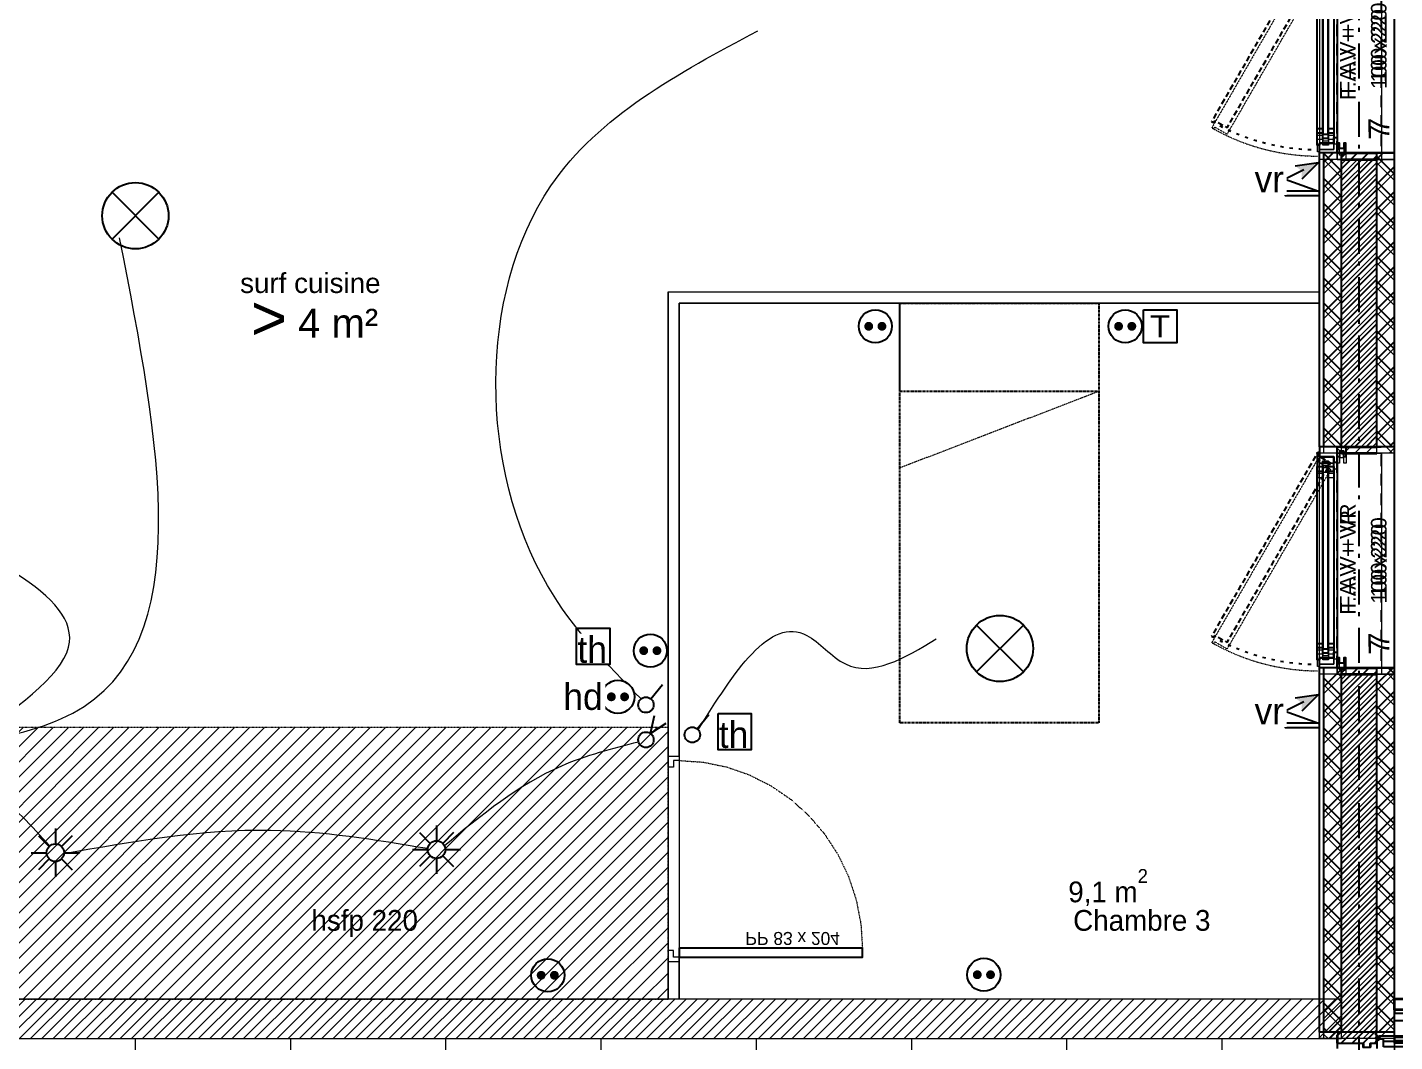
# Model space of a CAD drawing. Header units: centimetres. Extents: x 1724 to 19617, y -6503 to 8072.
# Drawn here: x 7019 to 7639, y 4278 to 4737 of the extents above; entities that cross this region are included whole.
import ezdxf

# ---------------------------------------------------------------- set-up
doc = ezdxf.new("R2010")
doc.units = ezdxf.units.CM
for name, pattern in [('Style de ligne -13', [0.147638, 0.098425, -0.049213]), ('Style de ligne -14', [0.147638, 0.098425, -0.049213]), ('Style de ligne -17', [0.347222, 0.20828, -0.138942]), ('Style de ligne -18', [0.164042, 0.054681, -0.109361]), ('Style de ligne -5', [0.20828, 0.069425, -0.138855]), ('Style de ligne -6', [1.04164, 0.625, -0.20828, 0.06943, -0.13893]), ('VW-01', [0.41656, 0.20828, -0.20828])]:
    doc.linetypes.add(name, pattern=pattern)
for name, color, linetype in [('B aménagement intérieur', 252, 'Continuous'), ('B Faux plafonds_Hatch', 252, 'Continuous'), ('B GÈnÈral_Hatch', 252, 'Continuous'), ('B Général', 252, 'Continuous'), ('C ANNOTATIONS-prestations', 252, 'Continuous'), ('C ANNOTATIONS-texte', 252, 'Continuous'), ('C ANNOTATIONS-texte surfaces', 252, 'Continuous'), ('D SURFACES-shab', 252, 'Continuous'), ('prlm-ELEC-CFA', 10, 'Continuous'), ('prlm-ELEC-CFO', 1, 'Continuous')]:
    doc.layers.add(name, color=color, linetype=linetype)
doc.layers.add('B GÈnÈral', color=7, linetype='Continuous', lineweight=5)
doc.layers.add('C ANNOTATIONS-prestations-1', color=7, linetype='Continuous', lineweight=5)
doc.styles.add('Eurostile', font='Eurosti.TTF')
doc.styles.add('Eurostile (bold)', font='Eurostib.TTF')
doc.styles.add('prlm-elec-cfa', font='comic.ttf', dxfattribs={"height": 12})
doc.styles.add('prlm-elec-cfo', font='comic.ttf', dxfattribs={"height": 12})
doc.styles.add('prlm-sejc', font='arial.ttf', dxfattribs={"height": 20})
doc.styles.get("Standard").update_dxf_attribs({"font": 'isocp.shx', "height": 15})
pattern_1 = [(135, (0, 0), (-5.656854, -5.656854), []), (225, (0, 0), (-5.656854, 5.656854), [])]
pattern_2 = [(45, (0, 0), (2.4253472, -2.6458333), [])]
pattern_3 = [(45, (0.0456, -2.938), (2.4253472, -2.6458333), [])]
pattern_4 = [(135, (0.046, -2.938), (-5.656854, -5.656854), []), (225, (0.046, -2.938), (-5.656854, 5.656854), [])]

# ---------------------------------------------------------------- blocks, each defined once
blk = doc.blocks.new('A n0.F 100x220 (all. vitrée fixe) + VR')
at = {"layer": 'B Général', "linetype": 'Continuous', "lineweight": 35}
for p, q in [((-50, 7), (-50, -9)), ((50, 7), (50, -9))]:
    blk.add_line(p, q, dxfattribs=at)
at = {"layer": 'B Général'}
blk.add_line((45, 9), (-45, 9), dxfattribs=at)
at = {"layer": 'B Général', "linetype": 'Style de ligne -14', "ltscale": 25.4, "flags": 128}
blk.add_lwpolyline([(-35.69, 65.82), (-36.19, 64.95), (-35.32, 64.45), (-38.57, 58.82), (42.63, 11.94), (45.88, 17.57), (46.75, 17.07), (47.25, 17.93)], close=True, dxfattribs=at)
at = {"layer": 'B Général', "flags": 128}
for points in [[(-43, 10.5), (-43, 9), (-50, 9), (-50, 17), (-45.5, 17), (-45.5, 10.5)], [(-43.5, 15.5), (43.5, 15.5), (43.5, 13), (-43.5, 13)], [(-41, 18), (41, 18), (41, 15.5), (-41, 15.5)], [(-41, 13), (41, 13), (41, 10.5), (-41, 10.5)], [(43, 10.5), (43, 9), (50, 9), (50, 17), (45.5, 17), (45.5, 10.5)], [(-50, 9), (-50, 5), (-45.5, 5), (-45.5, 6), (-48, 6), (-48, 8), (-45.5, 8), (-45.5, 9)], [(50, 9), (50, 5), (45.5, 5), (45.5, 6), (48, 6), (48, 8), (45.5, 8), (45.5, 9)]]:
    blk.add_lwpolyline(points, close=True, dxfattribs=at)
at = {"layer": 'B Général', "linetype": 'Continuous', "flags": 128}
for points in [[(-39, 15.5), (-41.5, 15.5), (-41.5, 13), (-39, 13), (-39, 10.5), (-45.5, 10.5), (-45.5, 17), (-46.5, 17), (-46.5, 18), (-39, 18)], [(39, 15.5), (41.5, 15.5), (41.5, 13), (39, 13), (39, 10.5), (45.5, 10.5), (45.5, 17), (46.5, 17), (46.5, 18), (39, 18)]]:
    blk.add_lwpolyline(points, close=True, dxfattribs=at)
at = {"layer": 'B Général', "linetype": 'Style de ligne -17', "ltscale": 25.4, "flags": 128}
blk.add_lwpolyline([(-50, 9), (50, 9), (50, -11), (-50, -11)], close=True, dxfattribs=at)
at = {"layer": 'B Général', "flags": 128}
blk.add_lwpolyline([(-50, -9), (-50, -17), (50, -17), (50, -9)], dxfattribs=at)
at = {"layer": 'B Général'}
blk.add_circle((47, 17.5), 0.5, dxfattribs=at)
at = {"layer": 'B Général', "linetype": 'Style de ligne -18', "ltscale": 25.4}
blk.add_arc((49, 17.5), 97.5, 150.29382, 179.70618, dxfattribs=at)
at = {"layer": 'B Général', "insert": (-23.11, 7.69), "char_height": 7.049, "attachment_point": 1, "line_spacing_factor": 0.895453, "style": 'Eurostile'}
blk.add_mtext('F.A.V + VR', dxfattribs=at)
at = {"layer": 'C ANNOTATIONS-prestations', "insert": (-41.15, -5.2), "char_height": 9.4, "attachment_point": 1, "rotation": 360, "line_spacing_factor": 0.895453, "style": 'Eurostile (bold)'}
blk.add_mtext('7', dxfattribs=at)
at = {"layer": 'C ANNOTATIONS-prestations', "insert": (0, -6.31), "char_height": 7.049, "width": 100, "attachment_point": 2, "rotation": 360, "line_spacing_factor": 0.895453, "style": 'Eurostile'}
blk.add_mtext('100x220', dxfattribs=at)
blk = doc.blocks.new('A n0.PV 93.204')
at = {"layer": 'B GÈnÈral_Hatch', "linetype": 'Continuous'}
h = blk.add_hatch(dxfattribs=at)
h.set_pattern_fill('50_BETON', color=256, style=0, pattern_type=2)
h.set_pattern_definition(pattern_2)
edge = h.paths.add_edge_path()
edge.add_line((-51.6, -8.95), (-50.94, -8.37))
edge.add_line((-50.94, -8.37), (-50.93, -8.36))
edge.add_arc((-50.79, -8.52), 0.2, 48.99091, 131.00909, ccw=False)
edge.add_line((-50.66, -8.36), (-50.65, -8.37))
edge.add_line((-50.65, -8.37), (-50.1, -8.86))
edge.add_line((-50.1, -8.86), (-50.1, -8.86))
edge.add_arc((-50.06, -8.82), 0.05, 228.99091, 270)
edge.add_line((-50.06, -8.87), (-50.06, -8.87))
edge.add_line((-50.06, -8.87), (-46.7, -8.87))
edge.add_line((-46.7, -8.87), (-46.69, -8.87))
edge.add_arc((-46.69, -8.83), 0.0435, 270, 360)
edge.add_line((-46.65, -8.83), (-46.65, 2.7))
edge.add_arc((-46.48, 2.7), 0.174, 90, 180, ccw=False)
edge.add_line((-46.48, 2.87), (-46.45, 2.87))
edge.add_line((-46.45, 2.87), (-44.9, 2.87))
edge.add_line((-44.9, 2.87), (-44.89, 2.87))
edge.add_arc((-44.89, 2.91), 0.0435, 270, 360)
edge.add_line((-44.85, 2.91), (-44.85, 5.96))
edge.add_arc((-44.89, 5.96), 0.0435, 0, 90)
edge.add_line((-44.89, 6), (-44.9, 6))
edge.add_line((-44.9, 6), (-46.45, 6))
edge.add_line((-46.45, 6), (-46.48, 6))
edge.add_arc((-46.48, 6.17), 0.174, 180, 270, ccw=False)
edge.add_line((-46.65, 6.17), (-46.65, 8.83))
edge.add_arc((-46.69, 8.83), 0.0435, 0, 90)
edge.add_line((-46.69, 8.87), (-46.7, 8.87))
edge.add_line((-46.7, 8.87), (-50.06, 8.87))
edge.add_line((-50.06, 8.87), (-50.06, 8.87))
edge.add_arc((-50.06, 8.82), 0.05, 90, 131.00909)
edge.add_line((-50.1, 8.86), (-50.1, 8.86))
edge.add_line((-50.1, 8.86), (-50.65, 8.37))
edge.add_line((-50.65, 8.37), (-50.66, 8.37))
edge.add_arc((-50.79, 8.52), 0.2, 233.09668, 311.00909, ccw=False)
edge.add_line((-50.91, 8.36), (-50.92, 8.36))
edge.add_line((-50.92, 8.36), (-51.44, 8.81))
edge.add_line((-51.44, 8.81), (-51.44, 8.81))
edge.add_line((-51.44, 8.81), (-51.6, 8.95))
edge.add_line((-51.6, 8.95), (-51.6, -8.95))
h = blk.add_hatch(dxfattribs=at)
h.set_pattern_fill('50_BETON', color=256, style=0, pattern_type=2)
h.set_pattern_definition(pattern_2)
edge = h.paths.add_edge_path()
edge.add_line((51.6, -8.95), (50.94, -8.37))
edge.add_line((50.94, -8.37), (50.93, -8.36))
edge.add_arc((50.79, -8.52), 0.2, 48.99091, 131.00909)
edge.add_line((50.66, -8.36), (50.65, -8.37))
edge.add_line((50.65, -8.37), (50.1, -8.86))
edge.add_line((50.1, -8.86), (50.1, -8.86))
edge.add_arc((50.06, -8.82), 0.05, 270, 311.00909, ccw=False)
edge.add_line((50.06, -8.87), (50.06, -8.87))
edge.add_line((50.06, -8.87), (46.7, -8.87))
edge.add_line((46.7, -8.87), (46.69, -8.87))
edge.add_arc((46.69, -8.83), 0.0435, 180, 270, ccw=False)
edge.add_line((46.65, -8.83), (46.65, 2.7))
edge.add_arc((46.48, 2.7), 0.174, 0, 90)
edge.add_line((46.48, 2.87), (46.45, 2.87))
edge.add_line((46.45, 2.87), (44.9, 2.87))
edge.add_line((44.9, 2.87), (44.89, 2.87))
edge.add_arc((44.89, 2.91), 0.0435, 180, 270, ccw=False)
edge.add_line((44.85, 2.91), (44.85, 5.96))
edge.add_arc((44.89, 5.96), 0.0435, 90, 180, ccw=False)
edge.add_line((44.89, 6), (44.9, 6))
edge.add_line((44.9, 6), (46.45, 6))
edge.add_line((46.45, 6), (46.48, 6))
edge.add_arc((46.48, 6.17), 0.174, 270, 360)
edge.add_line((46.65, 6.17), (46.65, 8.83))
edge.add_arc((46.69, 8.83), 0.0435, 90, 180, ccw=False)
edge.add_line((46.69, 8.87), (46.7, 8.87))
edge.add_line((46.7, 8.87), (50.06, 8.87))
edge.add_line((50.06, 8.87), (50.06, 8.87))
edge.add_arc((50.06, 8.82), 0.05, 48.99091, 90, ccw=False)
edge.add_line((50.1, 8.86), (50.1, 8.86))
edge.add_line((50.1, 8.86), (50.65, 8.37))
edge.add_line((50.65, 8.37), (50.66, 8.37))
edge.add_arc((50.79, 8.52), 0.2, 228.99091, 306.90332)
edge.add_line((50.91, 8.36), (50.92, 8.36))
edge.add_line((50.92, 8.36), (51.44, 8.81))
edge.add_line((51.44, 8.81), (51.44, 8.81))
edge.add_line((51.44, 8.81), (51.6, 8.95))
edge.add_line((51.6, 8.95), (51.6, -8.95))
at = {"layer": 'B Général', "linetype": 'Continuous'}
for p, q in [((47.5, 12), (47.64, 104)), ((48.51, 104), (50.01, 104))]:
    blk.add_line(p, q, dxfattribs=at)
at = {"layer": 'B Général', "linetype": 'Style de ligne -13', "ltscale": 25.4}
for p, q in [((46.7, 9), (-46.7, 9)), ((46.7, -9), (-46.7, -9))]:
    blk.add_line(p, q, dxfattribs=at)
at = {"layer": 'B Général', "linetype": 'Continuous', "flags": 128}
for points in [[(45, 12), (48.5, 12), (48.5, 10), (50, 10), (50.01, 106), (48.51, 106), (48.51, 104), (45.01, 104)], [(0, -20.5), (-14, -41.85), (14, -41.85)]]:
    blk.add_lwpolyline(points, close=True, dxfattribs=at)
for points in [[(-46.5, 8.83), (-46.5, 6.17, 0.414214), (-46.46, 6.13), (-46.45, 6.13), (-44.9, 6.13), (-44.87, 6.13, -0.414214), (-44.7, 5.96), (-44.7, 2.91, -0.414214), (-44.87, 2.74), (-44.9, 2.74), (-46.45, 2.74), (-46.46, 2.74, 0.414214), (-46.5, 2.7), (-46.5, -8.83, -0.414214), (-46.67, -9), (-46.7, -9), (-50.06, -9), (-50.07, -9, -0.18087), (-50.2, -8.95), (-50.2, -8.95), (-50.76, -8.47), (-50.76, -8.46, 0.373975), (-50.83, -8.46), (-50.83, -8.47), (-51.49, -9.04), (-51.6, -8.95), (-50.94, -8.37), (-50.93, -8.36, -0.373975), (-50.66, -8.36), (-50.65, -8.37), (-50.1, -8.86), (-50.1, -8.86, 0.18087), (-50.06, -8.87), (-50.06, -8.87), (-46.7, -8.87), (-46.69, -8.87, 0.414214), (-46.65, -8.83), (-46.65, 2.7, -0.414214), (-46.48, 2.87), (-46.45, 2.87), (-44.9, 2.87), (-44.89, 2.87, 0.414214), (-44.85, 2.91), (-44.85, 5.96, 0.414214), (-44.89, 6), (-44.9, 6), (-46.45, 6), (-46.48, 6, -0.414214), (-46.65, 6.17), (-46.65, 8.83, 0.414214), (-46.69, 8.87), (-46.7, 8.87), (-50.06, 8.87), (-50.06, 8.87, 0.18087), (-50.1, 8.86), (-50.1, 8.86), (-50.65, 8.37), (-50.66, 8.37, -0.353689), (-50.91, 8.36), (-50.92, 8.36), (-51.44, 8.81), (-51.44, 8.81), (-51.6, 8.95), (-51.49, 9.04), (-50.88, 8.51, 0.385556), (-50.77, 8.46), (-50.76, 8.47), (-50.2, 8.95), (-50.2, 8.95, -0.18087), (-50.07, 9), (-50.06, 9), (-46.7, 9), (-46.67, 9, -0.414214)], [(46.5, 8.83), (46.5, 6.17, -0.414214), (46.46, 6.13), (46.45, 6.13), (44.9, 6.13), (44.87, 6.13, 0.414214), (44.7, 5.96), (44.7, 2.91, 0.414214), (44.87, 2.74), (44.9, 2.74), (46.45, 2.74), (46.46, 2.74, -0.414214), (46.5, 2.7), (46.5, -8.83, 0.414214), (46.67, -9), (46.7, -9), (50.06, -9), (50.07, -9, 0.18087), (50.2, -8.95), (50.2, -8.95), (50.76, -8.47), (50.76, -8.46, -0.373975), (50.83, -8.46), (50.83, -8.47), (51.49, -9.04), (51.6, -8.95), (50.94, -8.37), (50.93, -8.36, 0.373975), (50.66, -8.36), (50.65, -8.37), (50.1, -8.86), (50.1, -8.86, -0.18087), (50.06, -8.87), (50.06, -8.87), (46.7, -8.87), (46.69, -8.87, -0.414214), (46.65, -8.83), (46.65, 2.7, 0.414214), (46.48, 2.87), (46.45, 2.87), (44.9, 2.87), (44.89, 2.87, -0.414214), (44.85, 2.91), (44.85, 5.96, -0.414214), (44.89, 6), (44.9, 6), (46.45, 6), (46.48, 6, 0.414214), (46.65, 6.17), (46.65, 8.83, -0.414214), (46.69, 8.87), (46.7, 8.87), (50.06, 8.87), (50.06, 8.87, -0.18087), (50.1, 8.86), (50.1, 8.86), (50.65, 8.37), (50.66, 8.37, 0.353689), (50.91, 8.36), (50.92, 8.36), (51.44, 8.81), (51.44, 8.81), (51.6, 8.95), (51.49, 9.04), (50.88, 8.51, -0.385556), (50.77, 8.46), (50.76, 8.47), (50.2, 8.95), (50.2, 8.95, 0.18087), (50.07, 9), (50.06, 9), (46.7, 9), (46.67, 9, 0.414214)]]:
    blk.add_lwpolyline(points, format="xyb", close=True, dxfattribs=at)
at = {"layer": 'B Général', "linetype": 'Continuous'}
blk.add_circle((48.5, 9.5), 0.5, dxfattribs=at)
blk.add_arc((48.5, 9.5), 94.5, 90, 181.23226, dxfattribs=at)
at = {"layer": 'C ANNOTATIONS-prestations', "insert": (25.19, 12.23), "char_height": 7.049, "attachment_point": 1, "rotation": 90, "line_spacing_factor": 0.895453, "style": 'Eurostile'}
blk.add_mtext('PV 93*204\\PCF 1/2h', dxfattribs=at)
blk = doc.blocks.new('B n0.Groupe-3-1')
at = {"layer": 'B Général', "linetype": 'Continuous', "lineweight": 20, "flags": 128}
blk.add_lwpolyline([(118410.58, -122696.33), (118410.58, -121074.33), (117946.58, -121074.33), (117946.58, -122450.33), (117938.58, -122450.33), (117938.58, -122696.33)], close=True, dxfattribs=at)
blk = doc.blocks.new('B n0.Groupe-46-1')
at = {"layer": 'B Général'}
blk.add_blockref('B n0.Groupe-3-1', (0, 0), dxfattribs=at)
blk = doc.blocks.new('B n0.Groupe-116-1')
at = {"layer": 'B GÈnÈral_Hatch', "linetype": 'Continuous'}
h = blk.add_hatch(dxfattribs=at)
h.set_pattern_fill('PLATELAGE BOIS', color=256, angle=90, style=0, pattern_type=2)
h.set_pattern_definition([(180, (118571.579, -121750.306), (1e-15, 17), [])])
h.paths.add_polyline_path([(117946.58, -121675.23), (119272.58, -121675.23), (119272.58, -121823.73), (117946.58, -121823.73)])
at = {"layer": 'B Général', "linetype": 'Continuous', "lineweight": 18, "flags": 128}
blk.add_lwpolyline([(117946.58, -121675.23), (119272.58, -121675.23), (119272.58, -121823.73), (117946.58, -121823.73)], close=True, dxfattribs=at)
at = {"layer": 'B Général', "linetype": 'Continuous', "flags": 128}
for points in [[(117956.58, -121675.23), (117946.58, -121675.23), (117946.58, -121676.73), (117950.83, -121676.73), (117950.83, -121687.73), (117946.58, -121687.73), (117946.58, -121689.23), (117956.58, -121689.23), (117956.58, -121687.73), (117952.33, -121687.73), (117952.33, -121676.73), (117956.58, -121676.73)], [(117946.58, -121690.23), (117946.58, -121689.23), (119277.59, -121689.23), (119277.59, -121690.23)]]:
    blk.add_lwpolyline(points, close=True, dxfattribs=at)
blk = doc.blocks.new('B n0.Groupe-121-1')
at = {"layer": 'B Général', "linetype": 'Continuous', "flags": 128}
blk.add_lwpolyline([(117946.58, -121670.23), (119277.59, -121670.23), (119277.59, -121689.22), (117946.58, -121689.22)], close=True, dxfattribs=at)
at = {"layer": 'B Général', "linetype": 'Continuous', "lineweight": 35, "flags": 128}
blk.add_lwpolyline([(117946.58, -121670.23), (117952.58, -121670.23), (117952.58, -121675.23), (117946.58, -121675.23)], close=True, dxfattribs=at)
at = {"layer": 'B Général'}
blk.add_blockref('B n0.Groupe-116-1', (0, 0), dxfattribs=at)
blk = doc.blocks.new('xi.PTCE')
at = {"layer": 'prlm-ELEC-CFO', "color": 0}
for points in [[(-10.61, 10.61), (10.61, -10.61)], [(10.61, 10.61), (-10.61, -10.61)]]:
    blk.add_lwpolyline(points, dxfattribs=at)
at = {"layer": 'prlm-ELEC-CFO', "color": 0, "linetype": 'ByBlock'}
blk.add_circle((0, 0), 15, dxfattribs=at)
blk = doc.blocks.new('xi.SA')
at = {"layer": 'prlm-ELEC-CFO', "color": 0}
blk.add_lwpolyline([(0.2, -1.28), (5.5, 5.28)], dxfattribs=at)
blk.add_circle((-2, -4), 3.5, dxfattribs=at)
blk = doc.blocks.new('xi.PC')
at = {"color": 0, "lineweight": 5}
blk.add_wipeout([(-7.5, -7.5), (7.5, -7.5), (7.5, 7.5), (-7.5, 7.5)], dxfattribs=at).dxf.layer = 'prlm-ELEC-CFO'
at = {"layer": 'prlm-ELEC-CFO', "color": 0, "linetype": 'ByBlock', "lineweight": 5, "const_width": 2}
for points in [[(-4, 0, 1), (-2, 0, 1)], [(2, 0, 1), (4, 0, 1)]]:
    blk.add_lwpolyline(points, format="xyb", close=True, dxfattribs=at)
at = {"layer": 'prlm-ELEC-CFO', "color": 0, "linetype": 'ByBlock', "lineweight": -2}
blk.add_circle((0, 0), 7.5, dxfattribs=at)
blk = doc.blocks.new('xi.TEL')
at = {"layer": 'prlm-ELEC-CFA', "color": 0, "linetype": 'ByBlock', "lineweight": -2, "flags": 128}
blk.add_lwpolyline([(-7.5, 7.5), (7.5, 7.5), (7.5, -7.5), (-7.5, -7.5)], close=True, dxfattribs=at)
at = {"layer": 'prlm-ELEC-CFA', "color": 0, "linetype": 'ByBlock', "insert": (0, 0), "char_height": 10, "width": 11.36, "attachment_point": 5}
blk.add_mtext('{\\fVerdana|b0|i0|c0|p34;T}', dxfattribs=at)
blk = doc.blocks.new('xi.VR')
at = {"layer": 'prlm-ELEC-CFO', "lineweight": 5}
blk.add_hatch(color=0, dxfattribs=at).paths.add_polyline_path([(-3, 6), (-0.1, 3.7), (0, 0), (7.5, 7.5)])
at = {"layer": 'prlm-ELEC-CFO', "color": 0}
for points in [[(-3, 6), (7.5, 7.5), (0, 0)], [(0.95, 4.23), (-7.5, 0), (7.5, -5.5), (-7.5, -5.5), (-7.5, -7.5), (7.5, -7.5)]]:
    blk.add_lwpolyline(points, dxfattribs=at)
blk = doc.blocks.new('xi.4m²')
at = {"color": 0}
blk.add_wipeout([(-34.54, 20.54), (34.54, 20.54), (34.54, -20.54), (-34.54, -20.54)], dxfattribs=at).dxf.layer = 'prlm-ELEC-CFO'
at = {"layer": 'prlm-ELEC-CFO', "color": 0, "attachment_point": 6, "line_spacing_factor": 0.8, "style": 'prlm-sejc'}
for s, insert, char_height in [('surf cuisine', (30.36, 8.9), 9), ('4 m²', (29.31, -9.19), 13)]:
    blk.add_mtext(s, dxfattribs=dict(at, insert=insert, char_height=char_height))
at = {"layer": 'prlm-ELEC-CFO', "color": 0, "style": 'prlm-sejc', "flags": 8}
blk.add_attdef('?', (-28.3, -16.79), '', height=20, dxfattribs=at)
blk = doc.blocks.new('xi.SPOT')
at = {"color": 0, "lineweight": 5}
blk.add_wipeout([(-4, 0), (-2.83, -2.83), (0, -4), (2.83, -2.83), (4, 0), (2.83, 2.83), (0, 4), (-2.83, 2.83)], dxfattribs=at).dxf.layer = 'prlm-ELEC-CFO'
at = {"layer": 'prlm-ELEC-CFO', "color": 0, "linetype": 'ByBlock', "lineweight": -2, "flags": 128}
for points in [[(-7.69, 7.69), (-2.83, 2.83)], [(0, 10.88), (0, 4)], [(7.69, 7.69), (2.83, 2.83)], [(-10.88, 0), (-4, 0)], [(4, 0), (10.88, 0)], [(-2.83, -2.83), (-7.69, -7.69)], [(0, -4), (0, -10.88)], [(2.83, -2.83), (7.69, -7.69)]]:
    blk.add_lwpolyline(points, dxfattribs=at)
at = {"layer": 'prlm-ELEC-CFO', "color": 0, "linetype": 'ByBlock', "lineweight": -2}
blk.add_circle((0, 0), 4, dxfattribs=at)
blk = doc.blocks.new('xi.VV')
at = {"layer": 'prlm-ELEC-CFO', "color": 0}
blk.add_lwpolyline([(6.95, 3.42), (0.01, -1.13), (1.91, 6.95)], dxfattribs=at)
blk.add_circle((-2, -4), 3.5, dxfattribs=at)
blk = doc.blocks.new('xi.PCHD')
at = {"color": 0, "lineweight": 5}
blk.add_wipeout([(-7.5, -7.5), (7.5, -7.5), (7.5, 7.5), (-7.5, 7.5)], dxfattribs=at).dxf.layer = 'prlm-ELEC-CFO'
at = {"layer": 'prlm-ELEC-CFO', "color": 0, "linetype": 'ByBlock', "lineweight": 5, "const_width": 2}
for points in [[(-4, 0, 1), (-2, 0, 1)], [(2, 0, 1), (4, 0, 1)]]:
    blk.add_lwpolyline(points, format="xyb", close=True, dxfattribs=at)
at = {"layer": 'prlm-ELEC-CFO', "color": 0, "linetype": 'ByBlock', "lineweight": -2}
blk.add_circle((0, 0), 7.5, dxfattribs=at)
blk = doc.blocks.new('F 100x220 (all. vitrée fixe) + VR')
at = {"layer": 'B Général', "color": 7, "linetype": 'Continuous', "lineweight": 35}
for p, q in [((-50, 7), (-50, -9)), ((50, 7), (50, -9))]:
    blk.add_line(p, q, dxfattribs=at)
at = {"layer": 'B Général'}
blk.add_line((45, 9), (-45, 9), dxfattribs=at)
at = {"layer": 'B Général', "color": 7, "linetype": 'Style de ligne -14', "lineweight": 5, "flags": 128}
blk.add_lwpolyline([(-35.69, 65.82), (-36.19, 64.95), (-35.32, 64.45), (-38.57, 58.82), (42.63, 11.94), (45.88, 17.57), (46.75, 17.07), (47.25, 17.93)], close=True, dxfattribs=at)
at = {"layer": 'B Général', "lineweight": 5, "flags": 128}
for points in [[(-43, 10.5), (-43, 9), (-50, 9), (-50, 17), (-45.5, 17), (-45.5, 10.5)], [(-43.5, 15.5), (43.5, 15.5), (43.5, 13), (-43.5, 13)], [(-41, 18), (41, 18), (41, 15.5), (-41, 15.5)], [(-41, 13), (41, 13), (41, 10.5), (-41, 10.5)], [(43, 10.5), (43, 9), (50, 9), (50, 17), (45.5, 17), (45.5, 10.5)], [(-50, 9), (-50, 5), (-45.5, 5), (-45.5, 6), (-48, 6), (-48, 8), (-45.5, 8), (-45.5, 9)], [(50, 9), (50, 5), (45.5, 5), (45.5, 6), (48, 6), (48, 8), (45.5, 8), (45.5, 9)]]:
    blk.add_lwpolyline(points, close=True, dxfattribs=at)
at = {"layer": 'B Général', "color": 7, "linetype": 'Continuous', "lineweight": 5, "flags": 128}
for points in [[(-39, 15.5), (-41.5, 15.5), (-41.5, 13), (-39, 13), (-39, 10.5), (-45.5, 10.5), (-45.5, 17), (-46.5, 17), (-46.5, 18), (-39, 18)], [(39, 15.5), (41.5, 15.5), (41.5, 13), (39, 13), (39, 10.5), (45.5, 10.5), (45.5, 17), (46.5, 17), (46.5, 18), (39, 18)]]:
    blk.add_lwpolyline(points, close=True, dxfattribs=at)
at = {"layer": 'B Général', "color": 7, "linetype": 'Style de ligne -17', "lineweight": 5, "flags": 128}
blk.add_lwpolyline([(-50, 9), (50, 9), (50, -11), (-50, -11)], close=True, dxfattribs=at)
at = {"layer": 'B Général', "lineweight": 13, "flags": 128}
blk.add_lwpolyline([(-50, -9), (-50, -17), (50, -17), (50, -9)], dxfattribs=at)
at = {"layer": 'B Général'}
blk.add_circle((47, 17.5), 0.5, dxfattribs=at)
at = {"layer": 'B Général', "color": 7, "linetype": 'Style de ligne -18', "lineweight": 5}
blk.add_arc((49, 17.5), 97.5, 150.29382, 179.70618, dxfattribs=at)
at = {"layer": 'B Général', "color": 7, "insert": (-23.11, 7.69), "char_height": 7.049, "attachment_point": 1, "line_spacing_factor": 0.895453, "style": 'Eurostile'}
blk.add_mtext('F.A.V + VR', dxfattribs=at)
at = {"layer": 'C ANNOTATIONS-prestations', "insert": (-41.15, -5.2), "char_height": 9.4, "attachment_point": 1, "rotation": 360, "line_spacing_factor": 0.895453, "style": 'Eurostile (bold)'}
blk.add_mtext('7', dxfattribs=at)
at = {"layer": 'C ANNOTATIONS-prestations', "insert": (0, -6.31), "char_height": 7.049, "width": 100, "attachment_point": 2, "rotation": 360, "line_spacing_factor": 0.895453, "style": 'Eurostile'}
blk.add_mtext('100x220', dxfattribs=at)
blk = doc.blocks.new('PP 80')
at = {"layer": 'B Général', "flags": 128}
blk.add_lwpolyline([(-43, 2.5), (-43, 85.5), (-39, 85.5), (-39, 2.5)], close=True, dxfattribs=at)
at = {"layer": 'B Général', "linetype": 'Style de ligne -18', "lineweight": 5, "flags": 128}
blk.add_lwpolyline([(46, 2.5), (45.27, 13.33), (43.1, 23.98), (39.53, 34.26), (34.61, 44), (28.44, 53.03), (21.1, 61.19), (12.74, 68.35), (3.5, 74.38), (-6.47, 79.18), (-17, 82.67), (-27.91, 84.79), (-39, 85.5)], dxfattribs=at)
at = {"layer": 'B Général', "color": 7, "linetype": 'Continuous', "lineweight": 5, "flags": 128}
for points in [[(-45, 2.5), (-43, 2.5), (-43, 0), (-40, 0), (-40, -2.5), (-45, -2.5)], [(48, 2.5), (46, 2.5), (46, 0), (43, 0), (43, -2.5), (48, -2.5), (48, -2.5), (48, -2.5), (48, 1.79), (48, 1.79)]]:
    blk.add_lwpolyline(points, close=True, dxfattribs=at)
at = {"layer": 'C ANNOTATIONS-prestations', "insert": (-37.49, 32.5), "char_height": 5.8739, "attachment_point": 1, "rotation": 90, "line_spacing_factor": 0.895453, "style": 'Eurostile'}
blk.add_mtext('PP 83 x 204', dxfattribs=at)
blk = doc.blocks.new('Lit 90.190')
at = {"layer": 'B Général', "color": 7, "linetype": 'VW-01', "lineweight": 5}
blk.add_line((45, 54.99), (-45, 20.35), dxfattribs=at)
at = {"layer": 'B Général', "linetype": 'VW-01', "flags": 128}
for points in [[(-45, 95), (45, 95), (45, -95), (-45, -95)], [(-45, 95), (45, 95), (45, 54.99), (-45, 54.99)]]:
    blk.add_lwpolyline(points, close=True, dxfattribs=at)

msp = doc.modelspace()

# ---------------------------------------------------------------- hatches: boundary and pattern name
at = {"layer": 'B GÈnÈral', "linetype": 'Continuous', "lineweight": 5, "true_color": 0x808080}
h = msp.add_hatch(dxfattribs=at)
h.set_pattern_fill('02_ISOLANT', color=8, angle=90, style=0, pattern_type=2)
h.set_pattern_definition(pattern_4)
h.paths.add_polyline_path([(7606.53, 4544.446), (7614.53, 4544.446), (7614.53, 4677.451), (7606.53, 4677.451)])
at = {"layer": 'B GÈnÈral', "linetype": 'Continuous', "lineweight": 5}
h = msp.add_hatch(dxfattribs=at)
h.set_pattern_fill('50_BETON', style=0, pattern_type=2)
h.set_pattern_definition(pattern_3)
h.paths.add_polyline_path([(7614.53, 4544.446), (7630.53, 4544.446), (7630.53, 4677.451), (7614.53, 4677.451)])
at = {"layer": 'B GÈnÈral', "linetype": 'Continuous', "lineweight": 5, "true_color": 0x808080}
h = msp.add_hatch(dxfattribs=at)
h.set_pattern_fill('02_ISOLANT', color=8, angle=90, style=0, pattern_type=2)
h.set_pattern_definition(pattern_4)
h.paths.add_polyline_path([(7630.53, 4544.446), (7638.53, 4544.446), (7638.53, 4677.451), (7630.53, 4677.451)])
h = msp.add_hatch(dxfattribs=at)
h.set_pattern_fill('02_ISOLANT', color=8, angle=90, style=0, pattern_type=2)
h.set_pattern_definition(pattern_4)
h.paths.add_polyline_path([(7606.53, 4279.451), (7614.53, 4279.451), (7614.53, 4444.446), (7606.53, 4444.446)])
at = {"layer": 'B GÈnÈral', "linetype": 'Continuous', "lineweight": 5}
h = msp.add_hatch(dxfattribs=at)
h.set_pattern_fill('50_BETON', style=0, pattern_type=2)
h.set_pattern_definition(pattern_3)
h.paths.add_polyline_path([(7614.53, 4279.451), (7630.53, 4279.451), (7630.53, 4444.446), (7614.53, 4444.446)])
at = {"layer": 'B GÈnÈral', "linetype": 'Continuous', "lineweight": 5, "true_color": 0x808080}
h = msp.add_hatch(dxfattribs=at)
h.set_pattern_fill('02_ISOLANT', color=8, angle=90, style=0, pattern_type=2)
h.set_pattern_definition(pattern_4)
h.paths.add_polyline_path([(7630.53, 4279.451), (7638.53, 4279.451), (7638.53, 4444.446), (7630.53, 4444.446)])
at = {"layer": 'B GÈnÈral', "linetype": 'Continuous', "lineweight": 5}
h = msp.add_hatch(dxfattribs=at)
h.set_pattern_fill('50_BETON', style=0, pattern_type=2)
h.set_pattern_definition(pattern_3)
h.paths.add_polyline_path([(6692.899, 4297.451), (6692.899, 4279.451), (7614.53, 4279.451), (7614.53, 4297.451)])
at = {"layer": 'B GÈnÈral_Hatch', "linetype": 'Continuous'}
h = msp.add_hatch(dxfattribs=at)
h.set_pattern_fill('02_ISOLANT', color=256, angle=90, style=0, pattern_type=2)
h.set_pattern_definition(pattern_1)
h.paths.add_polyline_path([(7606.484, 4547.384), (7614.484, 4547.384), (7614.484, 4680.389), (7606.484, 4680.389)])
h = msp.add_hatch(dxfattribs=at)
h.set_pattern_fill('50_BETON', color=256, style=0, pattern_type=2)
h.set_pattern_definition(pattern_2)
h.paths.add_polyline_path([(7614.484, 4547.384), (7630.484, 4547.384), (7630.484, 4680.389), (7614.484, 4680.389)])
h = msp.add_hatch(dxfattribs=at)
h.set_pattern_fill('02_ISOLANT', color=256, angle=90, style=0, pattern_type=2)
h.set_pattern_definition(pattern_1)
h.paths.add_polyline_path([(7630.484, 4547.384), (7638.484, 4547.384), (7638.484, 4680.389), (7630.484, 4680.389)])
h = msp.add_hatch(dxfattribs=at)
h.set_pattern_fill('02_ISOLANT', color=256, angle=90, style=0, pattern_type=2)
h.set_pattern_definition(pattern_1)
h.paths.add_polyline_path([(7606.484, 4282.389), (7614.484, 4282.389), (7614.484, 4447.384), (7606.484, 4447.384)])
h = msp.add_hatch(dxfattribs=at)
h.set_pattern_fill('50_BETON', color=256, style=0, pattern_type=2)
h.set_pattern_definition(pattern_2)
h.paths.add_polyline_path([(7614.484, 4282.389), (7630.484, 4282.389), (7630.484, 4447.384), (7614.484, 4447.384)])
h = msp.add_hatch(dxfattribs=at)
h.set_pattern_fill('02_ISOLANT', color=256, angle=90, style=0, pattern_type=2)
h.set_pattern_definition(pattern_1)
h.paths.add_polyline_path([(7630.484, 4282.389), (7638.484, 4282.389), (7638.484, 4447.384), (7630.484, 4447.384)])

# ---------------------------------------------------------------- linework, layer by layer
at = {"layer": 'B aménagement intérieur', "color": 7, "linetype": 'Style de ligne -5', "lineweight": 5}
for p, q in [((7309.547, 4420.335), (6935.578, 4420.335)), ((7309.547, 4297.303), (7309.547, 4420.335)), ((6935.578, 4297.303), (7309.547, 4297.303))]:
    msp.add_line(p, q, dxfattribs=at)
at = {"layer": 'B Général', "linetype": 'Style de ligne -6', "ltscale": 25.4}
msp.add_line((7622.484, 3285.389), (7622.484, 5820.389), dxfattribs=at)
at = {"layer": 'B Général', "linetype": 'Continuous'}
for p, q in [((7604.484, 4547.384), (7604.484, 4680.389)), ((7638.484, 4680.389), (7604.484, 4680.389)), ((7604.484, 4547.384), (7604.484, 4680.389)), ((7606.484, 4547.384), (7606.484, 4680.389)), ((7606.484, 4547.384), (7606.484, 4680.389)), ((7614.484, 4547.384), (7614.484, 4680.389)), ((7630.484, 4547.384), (7630.484, 4680.389)), ((7638.484, 4547.384), (7638.484, 4680.389)), ((7638.484, 4547.384), (7638.484, 4680.389)), ((7638.484, 4547.384), (7604.484, 4547.384)), ((7604.484, 4282.389), (7604.484, 4447.384)), ((7638.484, 4447.384), (7604.484, 4447.384)), ((7604.484, 4282.389), (7604.484, 4447.384)), ((7606.484, 4282.389), (7606.484, 4447.384)), ((7606.484, 4282.389), (7606.484, 4447.384)), ((7614.484, 4282.389), (7614.484, 4447.384)), ((7630.484, 4282.389), (7630.484, 4447.384)), ((7638.484, 4282.389), (7638.484, 4447.384)), ((7638.484, 4282.389), (7638.484, 4447.384)), ((7638.484, 4282.389), (7604.484, 4282.389))]:
    msp.add_line(p, q, dxfattribs=at)
at = {"layer": 'B Général', "color": 7, "linetype": 'Continuous', "lineweight": 5}
for p, q in [((7604.53, 4544.446), (7604.53, 4677.451)), ((7606.53, 4544.446), (7606.53, 4677.451)), ((7606.53, 4544.446), (7606.53, 4677.451)), ((7614.53, 4544.446), (7614.53, 4677.451)), ((7630.53, 4544.446), (7630.53, 4677.451)), ((7638.53, 4544.446), (7638.53, 4677.451)), ((7309.53, 4617.466), (7604.53, 4617.466)), ((7314.53, 4407.352), (7314.53, 4612.466)), ((7604.53, 4279.451), (7604.53, 4444.446)), ((7606.53, 4279.451), (7606.53, 4444.446)), ((7606.53, 4279.451), (7606.53, 4444.446)), ((7614.53, 4279.451), (7614.53, 4444.446)), ((7630.53, 4279.451), (7630.53, 4444.446)), ((7638.53, 4279.451), (7638.53, 4444.446)), ((7309.53, 4407.352), (7314.53, 4407.352)), ((7309.53, 4314.352), (7314.53, 4314.352)), ((7309.53, 4297.451), (7309.53, 4314.352)), ((7314.53, 4297.451), (7314.53, 4314.352)), ((6692.899, 4297.451), (7614.53, 4297.451)), ((6692.899, 4279.451), (7614.53, 4279.451))]:
    msp.add_line(p, q, dxfattribs=at)
at = {"layer": 'B Général', "color": 7, "linetype": 'Continuous', "lineweight": 13}
for p, q in [((7638.53, 4677.451), (7604.53, 4677.451)), ((7604.53, 4544.446), (7604.53, 4677.451)), ((7638.53, 4544.446), (7638.53, 4677.451)), ((7309.53, 4617.466), (7604.53, 4617.466)), ((7314.53, 4407.352), (7314.53, 4612.466)), ((7638.53, 4544.446), (7604.53, 4544.446)), ((7638.53, 4444.446), (7604.53, 4444.446)), ((7604.53, 4279.451), (7604.53, 4444.446)), ((7638.53, 4279.451), (7638.53, 4444.446)), ((7309.53, 4297.451), (7309.53, 4314.352)), ((7314.53, 4297.451), (7314.53, 4314.352)), ((7638.53, 4279.451), (7604.53, 4279.451))]:
    msp.add_line(p, q, dxfattribs=at)
at = {"layer": 'B Général', "linetype": 'Continuous', "lineweight": 18}
for p, q in [((7614.484, 4547.384), (7614.484, 4680.389)), ((7630.484, 4547.384), (7630.484, 4680.389)), ((7614.484, 4282.389), (7614.484, 4447.384)), ((7630.484, 4282.389), (7630.484, 4447.384))]:
    msp.add_line(p, q, dxfattribs=at)
at = {"layer": 'B Général', "color": 7, "linetype": 'Continuous', "lineweight": 18}
for p, q in [((7614.53, 4544.446), (7614.53, 4677.451)), ((7630.53, 4544.446), (7630.53, 4677.451)), ((7614.53, 4279.451), (7614.53, 4444.446)), ((7630.53, 4279.451), (7630.53, 4444.446)), ((6692.899, 4297.451), (7614.53, 4297.451)), ((6692.899, 4279.451), (7614.53, 4279.451))]:
    msp.add_line(p, q, dxfattribs=at)
at = {"layer": 'D SURFACES-shab', "lineweight": 18}
for p, q in [((7604.53, 4880.337), (7604.53, 4617.352)), ((7604.53, 4617.352), (7309.512, 4617.263)), ((7314.53, 4612.451), (7314.53, 4297.451)), ((7604.53, 4297.451), (7604.53, 4612.451)), ((7309.547, 4297.188), (6935.578, 4297.303)), ((7314.53, 4297.451), (7604.53, 4297.451))]:
    msp.add_line(p, q, dxfattribs=at)
at = {"layer": 'prlm-ELEC-CFO', "lineweight": 13}
for points in [[(7297.259, 4433.239), (7254.941, 4484.527), (7256.463, 4665.448), (7350.121, 4735.74)], [(6992.836, 4412.304), (7039.903, 4426.807), (7061.15, 4641.931)], [(6992.047, 4413.664), (7038.047, 4456.7), (6950.971, 4520.947)], [(7323.127, 4419.272), (7372.348, 4462.016), (7389.785, 4449.086), (7430.975, 4460.396)]]:
    msp.add_spline(points, degree=3, dxfattribs=at)

# ---------------------------------------------------------------- block references
at = {"layer": 'B Général'}
for name in ['B n0.Groupe-46-1', 'B n0.Groupe-121-1']:
    msp.add_blockref(name, (-110308.095, 125967.714), dxfattribs=at)
at = {"layer": 'B Général', "rotation": 90}
for p in [(7621.484, 4730.389), (7621.484, 4497.384)]:
    msp.add_blockref('A n0.F 100x220 (all. vitrée fixe) + VR', p, dxfattribs=at)
at = {"layer": 'B Général', "color": 7}
msp.add_blockref('Lit 90.190', (7459.53, 4517.466), dxfattribs=at)
at = {"layer": 'B Général', "color": 7, "rotation": 90}
msp.add_blockref('F 100x220 (all. vitrée fixe) + VR', (7621.53, 4494.446), dxfattribs=at)
at = {"layer": 'B Général', "color": 7, "extrusion": (0, 0, -1), "zscale": -1, "rotation": 90}
msp.add_blockref('PP 80', (-7312.03, 4359.352), dxfattribs=at)
at = {"layer": 'B Général', "xscale": -1, "rotation": 270}
msp.add_blockref('A n0.PV 93.204', (7621.484, 4230.789), dxfattribs=at)
at = {"layer": 'prlm-ELEC-CFO'}
for name, p in [('xi.VR', (7596.484, 4668.58)), ('xi.PTCE', (7068.318, 4651.965)), ('xi.PC', (7403.365, 4601.926)), ('xi.PC', (7516.516, 4601.926)), ('xi.PTCE', (7459.779, 4456.079)), ('xi.SA', (7301.487, 4434.539)), ('xi.VR', (7596.484, 4427.75)), ('xi.SA', (7322.484, 4420.977)), ('xi.VV', (7301.489, 4418.748)), ('xi.SPOT', (7032.049, 4363.634)), ('xi.SPOT', (7204.653, 4365.018)), ('xi.PC', (7255.047, 4308.143)), ('xi.PC', (7452.524, 4308.389))]:
    msp.add_blockref(name, p, dxfattribs=at)
msp.add_blockref('xi.4m²', (7148.952, 4612.539), dxfattribs=at).add_auto_attribs({'?': '>'})

# ---------------------------------------------------------------- texts
at = {"layer": 'C ANNOTATIONS-prestations', "insert": (7148.033, 4337.688), "char_height": 9.3982, "width": 140.26552, "attachment_point": 1, "line_spacing_factor": 0.895453, "style": 'Eurostile'}
msp.add_mtext('hsfp 220', dxfattribs=at)
at = {"layer": 'C ANNOTATIONS-texte', "insert": (7524.037, 4337.688), "char_height": 9.3982, "attachment_point": 2, "line_spacing_factor": 0.895453, "style": 'Eurostile'}
msp.add_mtext('Chambre 3', dxfattribs=at)
at = {"layer": 'C ANNOTATIONS-texte surfaces', "insert": (7490.723, 4339.437), "char_height": 9.39822, "attachment_point": 7, "line_spacing_factor": 0.895453, "style": 'Eurostile'}
msp.add_mtext('9,1 m{\\H0.6667x;\\S2^ ;}', dxfattribs=at)

# ---------------------------------------------------------------- next in the draw order: hatches: boundary and pattern name
at = {"layer": 'B Faux plafonds_Hatch', "linetype": 'Continuous', "lineweight": 5, "true_color": 0xaaaaaa}
h = msp.add_hatch(dxfattribs=at)
h.set_pattern_fill('F_P__SOFFITE', color=253, style=0, pattern_type=2)
h.set_pattern_definition([(45, (0, 0.2205), (-3.5277778, 3.3072917), [])])
h.paths.add_polyline_path([(6935.578, 4297.303), (7309.547, 4297.303), (7309.547, 4420.335), (6935.578, 4420.335)])

# ---------------------------------------------------------------- next in the draw order: linework, layer by layer
at = {"layer": 'B Général', "color": 7, "linetype": 'Continuous', "lineweight": 13}
msp.add_line((7314.53, 4612.466), (7604.53, 4612.466), dxfattribs=at)
at = {"layer": 'B Général', "color": 7, "linetype": 'Continuous', "lineweight": 5}
msp.add_line((7314.53, 4612.466), (7604.53, 4612.466), dxfattribs=at)
at = {"layer": 'D SURFACES-shab', "lineweight": 18}
msp.add_line((7604.53, 4612.451), (7314.53, 4612.451), dxfattribs=at)
at = {"layer": 'prlm-ELEC-CFO', "lineweight": 13}
for points in [[(7296.147, 4413.709), (7261.188, 4402.837), (7208.243, 4366.782)], [(6944.996, 4398.982), (7003.56, 4390.467), (7029.412, 4366.642)], [(7200.679, 4365.476), (7129.492, 4373.69), (7036.016, 4363.124)]]:
    msp.add_spline(points, degree=3, dxfattribs=at)

# ---------------------------------------------------------------- next in the draw order: block references
at = {"layer": 'prlm-ELEC-CFA'}
msp.add_blockref('xi.TEL', (7532.338, 4601.926), dxfattribs=at)
at = {"layer": 'prlm-ELEC-CFO'}
for name, p in [('xi.PC', (7301.485, 4455.083)), ('xi.PCHD', (7286.817, 4434.193))]:
    msp.add_blockref(name, p, dxfattribs=at)

# ---------------------------------------------------------------- next in the draw order: texts
at = {"layer": 'prlm-ELEC-CFO', "lineweight": 20, "char_height": 12, "attachment_point": 5, "line_spacing_factor": 0.8, "style": 'prlm-elec-cfo', "bg_fill": 3, "box_fill_scale": 1.1, "bg_fill_color": 256, "bg_fill_transparency": 0}
for insert in [(7581.767, 4668.58), (7581.767, 4427.75)]:
    msp.add_mtext('vr', dxfattribs=dict(at, insert=insert))

# ---------------------------------------------------------------- next in the draw order: linework, layer by layer
at = {"layer": 'B Général', "color": 7, "linetype": 'Continuous', "lineweight": 13}
msp.add_line((7309.53, 4407.352), (7309.53, 4617.466), dxfattribs=at)
at = {"layer": 'B Général', "color": 7, "linetype": 'Continuous', "lineweight": 5}
msp.add_line((7309.53, 4407.352), (7309.53, 4617.466), dxfattribs=at)
at = {"layer": 'D SURFACES-shab', "lineweight": 18}
msp.add_line((7309.512, 4617.263), (7309.547, 4297.188), dxfattribs=at)

# ---------------------------------------------------------------- next in the draw order: block references
at = {"layer": 'B Général', "color": 7, "rotation": 90}
msp.add_blockref('F 100x220 (all. vitrée fixe) + VR', (7621.53, 4727.451), dxfattribs=at)

# ---------------------------------------------------------------- next in the draw order: texts
at = {"layer": 'prlm-ELEC-CFO', "lineweight": 20, "insert": (7270.985, 4434.192), "char_height": 12, "attachment_point": 5, "line_spacing_factor": 0.8, "style": 'prlm-elec-cfo', "bg_fill": 3, "box_fill_scale": 1.1, "bg_fill_color": 256, "bg_fill_transparency": 0}
msp.add_mtext('hd', dxfattribs=at)

# ---------------------------------------------------------------- next in the draw order: hatches: boundary and pattern name
at = {"layer": 'C ANNOTATIONS-prestations-1', "linetype": 'Continuous', "lineweight": 9, "true_color": 0x989898}
h = msp.add_hatch(dxfattribs=at)
h.set_pattern_fill('DALETTES TERRASSE 50X50', color=252, scale=1.406016, style=0, pattern_type=2)
h.set_pattern_definition([(0, (4678.046, 4149.45), (4e-15, -70.3008), []), (270, (4678.046, 4149.45), (70.3008, 0), [])])
h.paths.add_polyline_path([(5175.064, 2609.351), (5175.076, 3514.451), (5185.098, 3514.451), (5185.087, 4149.451), (7612.53, 4149.451), (7612.53, 4279.451), (5150.087, 4279.451), (5150.087, 4684.951), (5020.01, 4685.039), (5020.01, 4327.451), (4835.01, 4327.451), (4835.01, 4214.95), (4875.884, 4156.927), (4911.686, 4097.061), (4942.417, 4035.352), (4968.077, 3971.801), (4988.667, 3906.408), (5004.185, 3839.172), (5014.632, 3770.094), (5020.008, 3699.174), (5020.008, 3425.401), (4986.156, 3334.878), (4944.546, 3240.451), (4343.119, 3240.451), (4343.119, 3192.545), (4272.488, 3192.545), (4272.488, 3240.451), (3830.996, 3240.451), (3830.995, 2607.579), (4677.01, 2608.695), (4677.01, 2660.465), (4743.01, 2660.465), (4743.01, 2608.782)])

# ---------------------------------------------------------------- next in the draw order: texts
at = {"layer": 'prlm-ELEC-CFO', "lineweight": 20, "char_height": 12, "attachment_point": 5, "line_spacing_factor": 0.8, "style": 'prlm-elec-cfa', "bg_fill": 3, "box_fill_scale": 1.1, "bg_fill_color": 256, "bg_fill_transparency": 0}
for insert in [(7275.153, 4455.507), (7339.181, 4416.989)]:
    msp.add_mtext('th', dxfattribs=dict(at, insert=insert))

# ---------------------------------------------------------------- next in the draw order: linework, layer by layer
at = {"layer": 'prlm-ELEC-CFO'}
for points in [[(7268.11, 4465.222), (7283.079, 4465.222), (7283.079, 4448.771), (7268.11, 4448.771)], [(7332.138, 4426.704), (7347.107, 4426.704), (7347.107, 4410.253), (7332.138, 4410.253)]]:
    msp.add_lwpolyline(points, close=True, dxfattribs=at)

doc.saveas('drawing.dxf')
